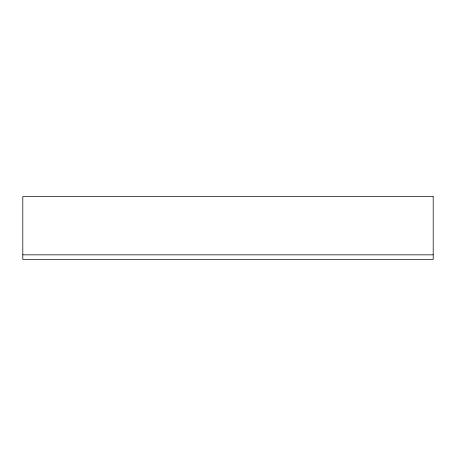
<?xml version="1.0" encoding="UTF-8"?>
<svg xmlns="http://www.w3.org/2000/svg" width="456" height="456" viewBox="0 0 456 456"><rect width="100%" height="100%" fill="white"/><g stroke="black" fill="none" stroke-linecap="round" stroke-linejoin="round"><path stroke-width="0.68" d="M22.8 254.836L433.2 254.836M433.2 196.582L22.8 196.582L22.8 259.418L433.2 259.418L433.2 196.582"/></g></svg>
